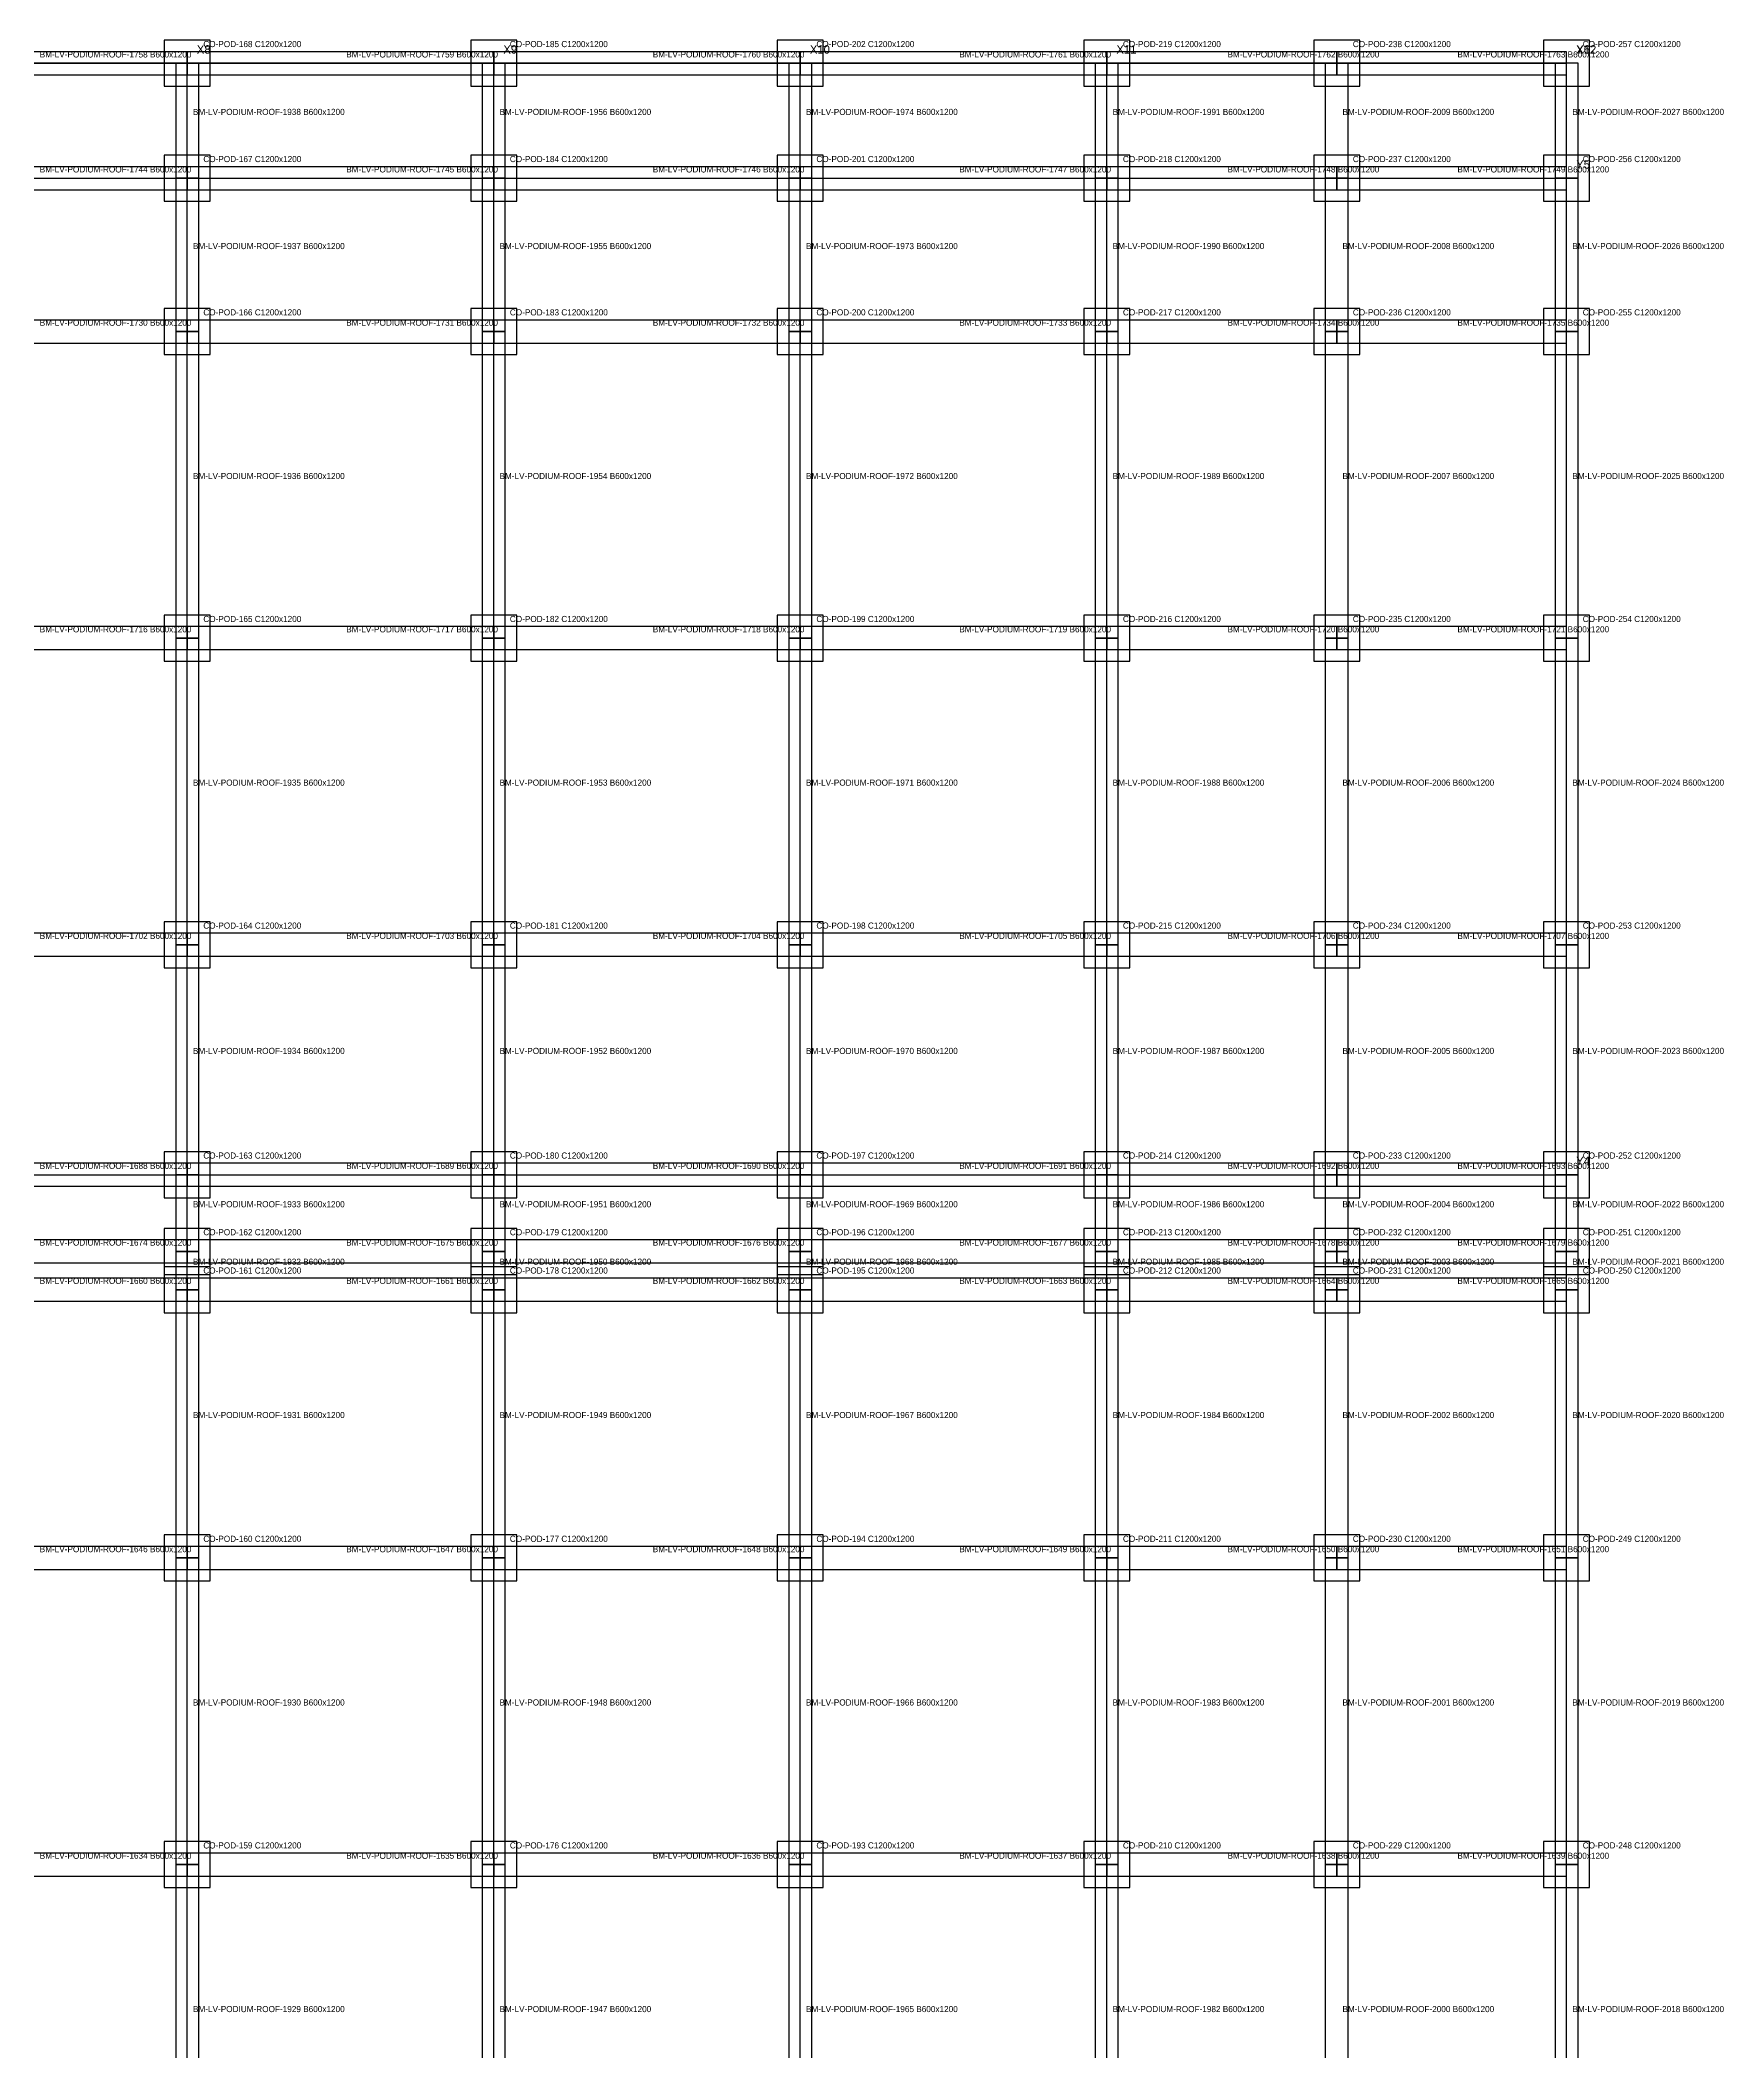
# Model space of a CAD drawing. Header units: millimetres. Extents: x -600 to 227101, y -254450 to 109948.
# Drawn here: x 183164 to 227101, y -76884 to -24400 of the extents above; entities that cross this region are included whole.
import ezdxf

# ---------------------------------------------------------------- set-up
doc = ezdxf.new("R2010")
doc.units = ezdxf.units.MM
for name, color, linetype in [('LV-PODIUM-ROOF_BEAM', 5, 'Continuous'), ('LV-PODIUM-ROOF_COLUMN', 1, 'Continuous'), ('LV-PODIUM-ROOF_GRID', 8, 'Continuous'), ('LV-PODIUM-ROOF_SLAB', 7, 'Continuous'), ('TEXT', 7, 'Continuous')]:
    doc.layers.add(name, color=color, linetype=linetype)

msp = doc.modelspace()

# ---------------------------------------------------------------- linework, layer by layer
at = {"layer": 'LV-PODIUM-ROOF_BEAM'}
for points in [[(179000, -24700), (179000, -25300), (187000, -25300), (187000, -24700), (179000, -24700)], [(186700, -28000), (187300, -28000), (187300, -25000), (186700, -25000), (186700, -28000)], [(187000, -24700), (187000, -25300), (195000, -25300), (195000, -24700), (187000, -24700)], [(194700, -28000), (195300, -28000), (195300, -25000), (194700, -25000), (194700, -28000)], [(195000, -24700), (195000, -25300), (203000, -25300), (203000, -24700), (195000, -24700)], [(202700, -28000), (203300, -28000), (203300, -25000), (202700, -25000), (202700, -28000)], [(203000, -24700), (203000, -25300), (211000, -25300), (211000, -24700), (203000, -24700)], [(210700, -28000), (211300, -28000), (211300, -25000), (210700, -25000), (210700, -28000)], [(211000, -24700), (211000, -25300), (217000, -25300), (217000, -24700), (211000, -24700)], [(216700, -28000), (217300, -28000), (217300, -25000), (216700, -25000), (216700, -28000)], [(217000, -24700), (217000, -25300), (223000, -25300), (223000, -24700), (217000, -24700)], [(222700, -28000), (223300, -28000), (223300, -25000), (222700, -25000), (222700, -28000)], [(179000, -27700), (179000, -28300), (187000, -28300), (187000, -27700), (179000, -27700)], [(187000, -27700), (187000, -28300), (195000, -28300), (195000, -27700), (187000, -27700)], [(195000, -27700), (195000, -28300), (203000, -28300), (203000, -27700), (195000, -27700)], [(203000, -27700), (203000, -28300), (211000, -28300), (211000, -27700), (203000, -27700)], [(211000, -27700), (211000, -28300), (217000, -28300), (217000, -27700), (211000, -27700)], [(217000, -27700), (217000, -28300), (223000, -28300), (223000, -27700), (217000, -27700)], [(186700, -32000), (187300, -32000), (187300, -28000), (186700, -28000), (186700, -32000)], [(194700, -32000), (195300, -32000), (195300, -28000), (194700, -28000), (194700, -32000)], [(202700, -32000), (203300, -32000), (203300, -28000), (202700, -28000), (202700, -32000)], [(210700, -32000), (211300, -32000), (211300, -28000), (210700, -28000), (210700, -32000)], [(216700, -32000), (217300, -32000), (217300, -28000), (216700, -28000), (216700, -32000)], [(222700, -32000), (223300, -32000), (223300, -28000), (222700, -28000), (222700, -32000)], [(179000, -31700), (179000, -32300), (187000, -32300), (187000, -31700), (179000, -31700)], [(186700, -40000), (187300, -40000), (187300, -32000), (186700, -32000), (186700, -40000)], [(187000, -31700), (187000, -32300), (195000, -32300), (195000, -31700), (187000, -31700)], [(194700, -40000), (195300, -40000), (195300, -32000), (194700, -32000), (194700, -40000)], [(195000, -31700), (195000, -32300), (203000, -32300), (203000, -31700), (195000, -31700)], [(202700, -40000), (203300, -40000), (203300, -32000), (202700, -32000), (202700, -40000)], [(203000, -31700), (203000, -32300), (211000, -32300), (211000, -31700), (203000, -31700)], [(210700, -40000), (211300, -40000), (211300, -32000), (210700, -32000), (210700, -40000)], [(211000, -31700), (211000, -32300), (217000, -32300), (217000, -31700), (211000, -31700)], [(216700, -40000), (217300, -40000), (217300, -32000), (216700, -32000), (216700, -40000)], [(217000, -31700), (217000, -32300), (223000, -32300), (223000, -31700), (217000, -31700)], [(222700, -40000), (223300, -40000), (223300, -32000), (222700, -32000), (222700, -40000)], [(179000, -39700), (179000, -40300), (187000, -40300), (187000, -39700), (179000, -39700)], [(187000, -39700), (187000, -40300), (195000, -40300), (195000, -39700), (187000, -39700)], [(195000, -39700), (195000, -40300), (203000, -40300), (203000, -39700), (195000, -39700)], [(203000, -39700), (203000, -40300), (211000, -40300), (211000, -39700), (203000, -39700)], [(211000, -39700), (211000, -40300), (217000, -40300), (217000, -39700), (211000, -39700)], [(217000, -39700), (217000, -40300), (223000, -40300), (223000, -39700), (217000, -39700)], [(186700, -48000), (187300, -48000), (187300, -40000), (186700, -40000), (186700, -48000)], [(194700, -48000), (195300, -48000), (195300, -40000), (194700, -40000), (194700, -48000)], [(202700, -48000), (203300, -48000), (203300, -40000), (202700, -40000), (202700, -48000)], [(210700, -48000), (211300, -48000), (211300, -40000), (210700, -40000), (210700, -48000)], [(216700, -48000), (217300, -48000), (217300, -40000), (216700, -40000), (216700, -48000)], [(222700, -48000), (223300, -48000), (223300, -40000), (222700, -40000), (222700, -48000)], [(179000, -47700), (179000, -48300), (187000, -48300), (187000, -47700), (179000, -47700)], [(187000, -47700), (187000, -48300), (195000, -48300), (195000, -47700), (187000, -47700)], [(195000, -47700), (195000, -48300), (203000, -48300), (203000, -47700), (195000, -47700)], [(203000, -47700), (203000, -48300), (211000, -48300), (211000, -47700), (203000, -47700)], [(211000, -47700), (211000, -48300), (217000, -48300), (217000, -47700), (211000, -47700)], [(217000, -47700), (217000, -48300), (223000, -48300), (223000, -47700), (217000, -47700)], [(186700, -54000), (187300, -54000), (187300, -48000), (186700, -48000), (186700, -54000)], [(194700, -54000), (195300, -54000), (195300, -48000), (194700, -48000), (194700, -54000)], [(202700, -54000), (203300, -54000), (203300, -48000), (202700, -48000), (202700, -54000)], [(210700, -54000), (211300, -54000), (211300, -48000), (210700, -48000), (210700, -54000)], [(216700, -54000), (217300, -54000), (217300, -48000), (216700, -48000), (216700, -54000)], [(222700, -54000), (223300, -54000), (223300, -48000), (222700, -48000), (222700, -54000)], [(179000, -53700), (179000, -54300), (187000, -54300), (187000, -53700), (179000, -53700)], [(186700, -56000), (187300, -56000), (187300, -54000), (186700, -54000), (186700, -56000)], [(187000, -53700), (187000, -54300), (195000, -54300), (195000, -53700), (187000, -53700)], [(194700, -56000), (195300, -56000), (195300, -54000), (194700, -54000), (194700, -56000)], [(195000, -53700), (195000, -54300), (203000, -54300), (203000, -53700), (195000, -53700)], [(202700, -56000), (203300, -56000), (203300, -54000), (202700, -54000), (202700, -56000)], [(203000, -53700), (203000, -54300), (211000, -54300), (211000, -53700), (203000, -53700)], [(210700, -56000), (211300, -56000), (211300, -54000), (210700, -54000), (210700, -56000)], [(211000, -53700), (211000, -54300), (217000, -54300), (217000, -53700), (211000, -53700)], [(216700, -56000), (217300, -56000), (217300, -54000), (216700, -54000), (216700, -56000)], [(217000, -53700), (217000, -54300), (223000, -54300), (223000, -53700), (217000, -53700)], [(222700, -56000), (223300, -56000), (223300, -54000), (222700, -54000), (222700, -56000)], [(179000, -55700), (179000, -56300), (187000, -56300), (187000, -55700), (179000, -55700)], [(186700, -57000), (187300, -57000), (187300, -56000), (186700, -56000), (186700, -57000)], [(187000, -55700), (187000, -56300), (195000, -56300), (195000, -55700), (187000, -55700)], [(194700, -57000), (195300, -57000), (195300, -56000), (194700, -56000), (194700, -57000)], [(195000, -55700), (195000, -56300), (203000, -56300), (203000, -55700), (195000, -55700)], [(202700, -57000), (203300, -57000), (203300, -56000), (202700, -56000), (202700, -57000)], [(203000, -55700), (203000, -56300), (211000, -56300), (211000, -55700), (203000, -55700)], [(210700, -57000), (211300, -57000), (211300, -56000), (210700, -56000), (210700, -57000)], [(211000, -55700), (211000, -56300), (217000, -56300), (217000, -55700), (211000, -55700)], [(216700, -57000), (217300, -57000), (217300, -56000), (216700, -56000), (216700, -57000)], [(217000, -55700), (217000, -56300), (223000, -56300), (223000, -55700), (217000, -55700)], [(222700, -57000), (223300, -57000), (223300, -56000), (222700, -56000), (222700, -57000)], [(179000, -56700), (179000, -57300), (187000, -57300), (187000, -56700), (179000, -56700)], [(186700, -64000), (187300, -64000), (187300, -57000), (186700, -57000), (186700, -64000)], [(187000, -56700), (187000, -57300), (195000, -57300), (195000, -56700), (187000, -56700)], [(194700, -64000), (195300, -64000), (195300, -57000), (194700, -57000), (194700, -64000)], [(195000, -56700), (195000, -57300), (203000, -57300), (203000, -56700), (195000, -56700)], [(202700, -64000), (203300, -64000), (203300, -57000), (202700, -57000), (202700, -64000)], [(203000, -56700), (203000, -57300), (211000, -57300), (211000, -56700), (203000, -56700)], [(210700, -64000), (211300, -64000), (211300, -57000), (210700, -57000), (210700, -64000)], [(211000, -56700), (211000, -57300), (217000, -57300), (217000, -56700), (211000, -56700)], [(216700, -64000), (217300, -64000), (217300, -57000), (216700, -57000), (216700, -64000)], [(217000, -56700), (217000, -57300), (223000, -57300), (223000, -56700), (217000, -56700)], [(222700, -64000), (223300, -64000), (223300, -57000), (222700, -57000), (222700, -64000)], [(179000, -63700), (179000, -64300), (187000, -64300), (187000, -63700), (179000, -63700)], [(186700, -72000), (187300, -72000), (187300, -64000), (186700, -64000), (186700, -72000)], [(187000, -63700), (187000, -64300), (195000, -64300), (195000, -63700), (187000, -63700)], [(194700, -72000), (195300, -72000), (195300, -64000), (194700, -64000), (194700, -72000)], [(195000, -63700), (195000, -64300), (203000, -64300), (203000, -63700), (195000, -63700)], [(202700, -72000), (203300, -72000), (203300, -64000), (202700, -64000), (202700, -72000)], [(203000, -63700), (203000, -64300), (211000, -64300), (211000, -63700), (203000, -63700)], [(210700, -72000), (211300, -72000), (211300, -64000), (210700, -64000), (210700, -72000)], [(211000, -63700), (211000, -64300), (217000, -64300), (217000, -63700), (211000, -63700)], [(216700, -72000), (217300, -72000), (217300, -64000), (216700, -64000), (216700, -72000)], [(217000, -63700), (217000, -64300), (223000, -64300), (223000, -63700), (217000, -63700)], [(222700, -72000), (223300, -72000), (223300, -64000), (222700, -64000), (222700, -72000)], [(179000, -71700), (179000, -72300), (187000, -72300), (187000, -71700), (179000, -71700)], [(187000, -71700), (187000, -72300), (195000, -72300), (195000, -71700), (187000, -71700)], [(195000, -71700), (195000, -72300), (203000, -72300), (203000, -71700), (195000, -71700)], [(203000, -71700), (203000, -72300), (211000, -72300), (211000, -71700), (203000, -71700)], [(211000, -71700), (211000, -72300), (217000, -72300), (217000, -71700), (211000, -71700)], [(217000, -71700), (217000, -72300), (223000, -72300), (223000, -71700), (217000, -71700)], [(186700, -80000), (187300, -80000), (187300, -72000), (186700, -72000), (186700, -80000)], [(194700, -80000), (195300, -80000), (195300, -72000), (194700, -72000), (194700, -80000)], [(202700, -80000), (203300, -80000), (203300, -72000), (202700, -72000), (202700, -80000)], [(210700, -80000), (211300, -80000), (211300, -72000), (210700, -72000), (210700, -80000)], [(216700, -80000), (217300, -80000), (217300, -72000), (216700, -72000), (216700, -80000)], [(222700, -80000), (223300, -80000), (223300, -72000), (222700, -72000), (222700, -80000)]]:
    msp.add_lwpolyline(points, close=True, dxfattribs=at)
at = {"layer": 'LV-PODIUM-ROOF_COLUMN'}
for points in [[(186400, -25600), (187600, -25600), (187600, -24400), (186400, -24400), (186400, -25600)], [(194400, -25600), (195600, -25600), (195600, -24400), (194400, -24400), (194400, -25600)], [(202400, -25600), (203600, -25600), (203600, -24400), (202400, -24400), (202400, -25600)], [(210400, -25600), (211600, -25600), (211600, -24400), (210400, -24400), (210400, -25600)], [(216400, -25600), (217600, -25600), (217600, -24400), (216400, -24400), (216400, -25600)], [(222400, -25600), (223600, -25600), (223600, -24400), (222400, -24400), (222400, -25600)], [(186400, -28600), (187600, -28600), (187600, -27400), (186400, -27400), (186400, -28600)], [(194400, -28600), (195600, -28600), (195600, -27400), (194400, -27400), (194400, -28600)], [(202400, -28600), (203600, -28600), (203600, -27400), (202400, -27400), (202400, -28600)], [(210400, -28600), (211600, -28600), (211600, -27400), (210400, -27400), (210400, -28600)], [(216400, -28600), (217600, -28600), (217600, -27400), (216400, -27400), (216400, -28600)], [(222400, -28600), (223600, -28600), (223600, -27400), (222400, -27400), (222400, -28600)], [(186400, -32600), (187600, -32600), (187600, -31400), (186400, -31400), (186400, -32600)], [(194400, -32600), (195600, -32600), (195600, -31400), (194400, -31400), (194400, -32600)], [(202400, -32600), (203600, -32600), (203600, -31400), (202400, -31400), (202400, -32600)], [(210400, -32600), (211600, -32600), (211600, -31400), (210400, -31400), (210400, -32600)], [(216400, -32600), (217600, -32600), (217600, -31400), (216400, -31400), (216400, -32600)], [(222400, -32600), (223600, -32600), (223600, -31400), (222400, -31400), (222400, -32600)], [(186400, -40600), (187600, -40600), (187600, -39400), (186400, -39400), (186400, -40600)], [(194400, -40600), (195600, -40600), (195600, -39400), (194400, -39400), (194400, -40600)], [(202400, -40600), (203600, -40600), (203600, -39400), (202400, -39400), (202400, -40600)], [(210400, -40600), (211600, -40600), (211600, -39400), (210400, -39400), (210400, -40600)], [(216400, -40600), (217600, -40600), (217600, -39400), (216400, -39400), (216400, -40600)], [(222400, -40600), (223600, -40600), (223600, -39400), (222400, -39400), (222400, -40600)], [(186400, -48600), (187600, -48600), (187600, -47400), (186400, -47400), (186400, -48600)], [(194400, -48600), (195600, -48600), (195600, -47400), (194400, -47400), (194400, -48600)], [(202400, -48600), (203600, -48600), (203600, -47400), (202400, -47400), (202400, -48600)], [(210400, -48600), (211600, -48600), (211600, -47400), (210400, -47400), (210400, -48600)], [(216400, -48600), (217600, -48600), (217600, -47400), (216400, -47400), (216400, -48600)], [(222400, -48600), (223600, -48600), (223600, -47400), (222400, -47400), (222400, -48600)], [(186400, -54600), (187600, -54600), (187600, -53400), (186400, -53400), (186400, -54600)], [(194400, -54600), (195600, -54600), (195600, -53400), (194400, -53400), (194400, -54600)], [(202400, -54600), (203600, -54600), (203600, -53400), (202400, -53400), (202400, -54600)], [(210400, -54600), (211600, -54600), (211600, -53400), (210400, -53400), (210400, -54600)], [(216400, -54600), (217600, -54600), (217600, -53400), (216400, -53400), (216400, -54600)], [(222400, -54600), (223600, -54600), (223600, -53400), (222400, -53400), (222400, -54600)], [(186400, -56600), (187600, -56600), (187600, -55400), (186400, -55400), (186400, -56600)], [(194400, -56600), (195600, -56600), (195600, -55400), (194400, -55400), (194400, -56600)], [(202400, -56600), (203600, -56600), (203600, -55400), (202400, -55400), (202400, -56600)], [(210400, -56600), (211600, -56600), (211600, -55400), (210400, -55400), (210400, -56600)], [(216400, -56600), (217600, -56600), (217600, -55400), (216400, -55400), (216400, -56600)], [(222400, -56600), (223600, -56600), (223600, -55400), (222400, -55400), (222400, -56600)], [(186400, -57600), (187600, -57600), (187600, -56400), (186400, -56400), (186400, -57600)], [(194400, -57600), (195600, -57600), (195600, -56400), (194400, -56400), (194400, -57600)], [(202400, -57600), (203600, -57600), (203600, -56400), (202400, -56400), (202400, -57600)], [(210400, -57600), (211600, -57600), (211600, -56400), (210400, -56400), (210400, -57600)], [(216400, -57600), (217600, -57600), (217600, -56400), (216400, -56400), (216400, -57600)], [(222400, -57600), (223600, -57600), (223600, -56400), (222400, -56400), (222400, -57600)], [(186400, -64600), (187600, -64600), (187600, -63400), (186400, -63400), (186400, -64600)], [(194400, -64600), (195600, -64600), (195600, -63400), (194400, -63400), (194400, -64600)], [(202400, -64600), (203600, -64600), (203600, -63400), (202400, -63400), (202400, -64600)], [(210400, -64600), (211600, -64600), (211600, -63400), (210400, -63400), (210400, -64600)], [(216400, -64600), (217600, -64600), (217600, -63400), (216400, -63400), (216400, -64600)], [(222400, -64600), (223600, -64600), (223600, -63400), (222400, -63400), (222400, -64600)], [(186400, -72600), (187600, -72600), (187600, -71400), (186400, -71400), (186400, -72600)], [(194400, -72600), (195600, -72600), (195600, -71400), (194400, -71400), (194400, -72600)], [(202400, -72600), (203600, -72600), (203600, -71400), (202400, -71400), (202400, -72600)], [(210400, -72600), (211600, -72600), (211600, -71400), (210400, -71400), (210400, -72600)], [(216400, -72600), (217600, -72600), (217600, -71400), (216400, -71400), (216400, -72600)], [(222400, -72600), (223600, -72600), (223600, -71400), (222400, -71400), (222400, -72600)]]:
    msp.add_lwpolyline(points, close=True, dxfattribs=at)
at = {"layer": 'LV-PODIUM-ROOF_GRID'}
for points in [[(119000, -25000), (223000, -25000)], [(187000, -127000), (187000, -25000)], [(195000, -127000), (195000, -25000)], [(203000, -127000), (203000, -25000)], [(211000, -127000), (211000, -25000)], [(223000, -127000), (223000, -25000)], [(119000, -28000), (223000, -28000)], [(119000, -54000), (223000, -54000)]]:
    msp.add_lwpolyline(points, dxfattribs=at)
at = {"layer": 'LV-PODIUM-ROOF_SLAB'}
msp.add_lwpolyline([(119000, -127000), (223000, -127000), (223000, -25000), (119000, -25000), (119000, -127000)], close=True, dxfattribs=at)

# ---------------------------------------------------------------- texts
at = {"layer": 'TEXT'}
for s, height, p in [('X8', 220, (187250, -24750)), ('CO-POD-168 C1200x1200', 160, (187420, -24580)), ('X9', 220, (195250, -24750)), ('CO-POD-185 C1200x1200', 160, (195420, -24580)), ('X10', 220, (203250, -24750)), ('CO-POD-202 C1200x1200', 160, (203420, -24580)), ('X11', 220, (211250, -24750)), ('CO-POD-219 C1200x1200', 160, (211420, -24580)), ('CO-POD-238 C1200x1200', 160, (217420, -24580)), ('Y6', 220, (223250, -24750)), ('X12', 220, (223250, -24750)), ('CO-POD-257 C1200x1200', 160, (223420, -24580)), ('BM-LV-PODIUM-ROOF-1758 B600x1200', 160, (183150, -24850)), ('BM-LV-PODIUM-ROOF-1759 B600x1200', 160, (191150, -24850)), ('BM-LV-PODIUM-ROOF-1760 B600x1200', 160, (199150, -24850)), ('BM-LV-PODIUM-ROOF-1761 B600x1200', 160, (207150, -24850)), ('BM-LV-PODIUM-ROOF-1762 B600x1200', 160, (214150, -24850)), ('BM-LV-PODIUM-ROOF-1763 B600x1200', 160, (220150, -24850)), ('BM-LV-PODIUM-ROOF-1938 B600x1200', 160, (187150, -26350)), ('BM-LV-PODIUM-ROOF-1956 B600x1200', 160, (195150, -26350)), ('BM-LV-PODIUM-ROOF-1974 B600x1200', 160, (203150, -26350)), ('BM-LV-PODIUM-ROOF-1991 B600x1200', 160, (211150, -26350)), ('BM-LV-PODIUM-ROOF-2009 B600x1200', 160, (217150, -26350)), ('BM-LV-PODIUM-ROOF-2027 B600x1200', 160, (223150, -26350)), ('BM-LV-PODIUM-ROOF-1744 B600x1200', 160, (183150, -27850)), ('CO-POD-167 C1200x1200', 160, (187420, -27580)), ('BM-LV-PODIUM-ROOF-1745 B600x1200', 160, (191150, -27850)), ('CO-POD-184 C1200x1200', 160, (195420, -27580)), ('BM-LV-PODIUM-ROOF-1746 B600x1200', 160, (199150, -27850)), ('CO-POD-201 C1200x1200', 160, (203420, -27580)), ('BM-LV-PODIUM-ROOF-1747 B600x1200', 160, (207150, -27850)), ('CO-POD-218 C1200x1200', 160, (211420, -27580)), ('BM-LV-PODIUM-ROOF-1748 B600x1200', 160, (214150, -27850)), ('CO-POD-237 C1200x1200', 160, (217420, -27580)), ('BM-LV-PODIUM-ROOF-1749 B600x1200', 160, (220150, -27850)), ('Y5', 220, (223250, -27750)), ('CO-POD-256 C1200x1200', 160, (223420, -27580)), ('BM-LV-PODIUM-ROOF-1937 B600x1200', 160, (187150, -29850)), ('BM-LV-PODIUM-ROOF-1955 B600x1200', 160, (195150, -29850)), ('BM-LV-PODIUM-ROOF-1973 B600x1200', 160, (203150, -29850)), ('BM-LV-PODIUM-ROOF-1990 B600x1200', 160, (211150, -29850)), ('BM-LV-PODIUM-ROOF-2008 B600x1200', 160, (217150, -29850)), ('BM-LV-PODIUM-ROOF-2026 B600x1200', 160, (223150, -29850)), ('CO-POD-166 C1200x1200', 160, (187420, -31580)), ('CO-POD-183 C1200x1200', 160, (195420, -31580)), ('CO-POD-200 C1200x1200', 160, (203420, -31580)), ('CO-POD-217 C1200x1200', 160, (211420, -31580)), ('CO-POD-236 C1200x1200', 160, (217420, -31580)), ('CO-POD-255 C1200x1200', 160, (223420, -31580)), ('BM-LV-PODIUM-ROOF-1730 B600x1200', 160, (183150, -31850)), ('BM-LV-PODIUM-ROOF-1731 B600x1200', 160, (191150, -31850)), ('BM-LV-PODIUM-ROOF-1732 B600x1200', 160, (199150, -31850)), ('BM-LV-PODIUM-ROOF-1733 B600x1200', 160, (207150, -31850)), ('BM-LV-PODIUM-ROOF-1734 B600x1200', 160, (214150, -31850)), ('BM-LV-PODIUM-ROOF-1735 B600x1200', 160, (220150, -31850)), ('BM-LV-PODIUM-ROOF-1936 B600x1200', 160, (187150, -35850)), ('BM-LV-PODIUM-ROOF-1954 B600x1200', 160, (195150, -35850)), ('BM-LV-PODIUM-ROOF-1972 B600x1200', 160, (203150, -35850)), ('BM-LV-PODIUM-ROOF-1989 B600x1200', 160, (211150, -35850)), ('BM-LV-PODIUM-ROOF-2007 B600x1200', 160, (217150, -35850)), ('BM-LV-PODIUM-ROOF-2025 B600x1200', 160, (223150, -35850)), ('BM-LV-PODIUM-ROOF-1716 B600x1200', 160, (183150, -39850)), ('CO-POD-165 C1200x1200', 160, (187420, -39580)), ('BM-LV-PODIUM-ROOF-1717 B600x1200', 160, (191150, -39850)), ('CO-POD-182 C1200x1200', 160, (195420, -39580)), ('BM-LV-PODIUM-ROOF-1718 B600x1200', 160, (199150, -39850)), ('CO-POD-199 C1200x1200', 160, (203420, -39580)), ('BM-LV-PODIUM-ROOF-1719 B600x1200', 160, (207150, -39850)), ('CO-POD-216 C1200x1200', 160, (211420, -39580)), ('BM-LV-PODIUM-ROOF-1720 B600x1200', 160, (214150, -39850)), ('CO-POD-235 C1200x1200', 160, (217420, -39580)), ('BM-LV-PODIUM-ROOF-1721 B600x1200', 160, (220150, -39850)), ('CO-POD-254 C1200x1200', 160, (223420, -39580)), ('BM-LV-PODIUM-ROOF-1935 B600x1200', 160, (187150, -43850)), ('BM-LV-PODIUM-ROOF-1953 B600x1200', 160, (195150, -43850)), ('BM-LV-PODIUM-ROOF-1971 B600x1200', 160, (203150, -43850)), ('BM-LV-PODIUM-ROOF-1988 B600x1200', 160, (211150, -43850)), ('BM-LV-PODIUM-ROOF-2006 B600x1200', 160, (217150, -43850)), ('BM-LV-PODIUM-ROOF-2024 B600x1200', 160, (223150, -43850)), ('BM-LV-PODIUM-ROOF-1702 B600x1200', 160, (183150, -47850)), ('CO-POD-164 C1200x1200', 160, (187420, -47580)), ('BM-LV-PODIUM-ROOF-1703 B600x1200', 160, (191150, -47850)), ('CO-POD-181 C1200x1200', 160, (195420, -47580)), ('BM-LV-PODIUM-ROOF-1704 B600x1200', 160, (199150, -47850)), ('CO-POD-198 C1200x1200', 160, (203420, -47580)), ('BM-LV-PODIUM-ROOF-1705 B600x1200', 160, (207150, -47850)), ('CO-POD-215 C1200x1200', 160, (211420, -47580)), ('BM-LV-PODIUM-ROOF-1706 B600x1200', 160, (214150, -47850)), ('CO-POD-234 C1200x1200', 160, (217420, -47580)), ('BM-LV-PODIUM-ROOF-1707 B600x1200', 160, (220150, -47850)), ('CO-POD-253 C1200x1200', 160, (223420, -47580)), ('BM-LV-PODIUM-ROOF-1934 B600x1200', 160, (187150, -50850)), ('BM-LV-PODIUM-ROOF-1952 B600x1200', 160, (195150, -50850)), ('BM-LV-PODIUM-ROOF-1970 B600x1200', 160, (203150, -50850)), ('BM-LV-PODIUM-ROOF-1987 B600x1200', 160, (211150, -50850)), ('BM-LV-PODIUM-ROOF-2005 B600x1200', 160, (217150, -50850)), ('BM-LV-PODIUM-ROOF-2023 B600x1200', 160, (223150, -50850)), ('CO-POD-163 C1200x1200', 160, (187420, -53580)), ('CO-POD-180 C1200x1200', 160, (195420, -53580)), ('CO-POD-197 C1200x1200', 160, (203420, -53580)), ('CO-POD-214 C1200x1200', 160, (211420, -53580)), ('CO-POD-233 C1200x1200', 160, (217420, -53580)), ('Y4', 220, (223250, -53750)), ('CO-POD-252 C1200x1200', 160, (223420, -53580)), ('BM-LV-PODIUM-ROOF-1688 B600x1200', 160, (183150, -53850)), ('BM-LV-PODIUM-ROOF-1689 B600x1200', 160, (191150, -53850)), ('BM-LV-PODIUM-ROOF-1690 B600x1200', 160, (199150, -53850)), ('BM-LV-PODIUM-ROOF-1691 B600x1200', 160, (207150, -53850)), ('BM-LV-PODIUM-ROOF-1692 B600x1200', 160, (214150, -53850)), ('BM-LV-PODIUM-ROOF-1693 B600x1200', 160, (220150, -53850)), ('BM-LV-PODIUM-ROOF-1933 B600x1200', 160, (187150, -54850)), ('BM-LV-PODIUM-ROOF-1951 B600x1200', 160, (195150, -54850)), ('BM-LV-PODIUM-ROOF-1969 B600x1200', 160, (203150, -54850)), ('BM-LV-PODIUM-ROOF-1986 B600x1200', 160, (211150, -54850)), ('BM-LV-PODIUM-ROOF-2004 B600x1200', 160, (217150, -54850)), ('BM-LV-PODIUM-ROOF-2022 B600x1200', 160, (223150, -54850)), ('CO-POD-162 C1200x1200', 160, (187420, -55580)), ('CO-POD-179 C1200x1200', 160, (195420, -55580)), ('CO-POD-196 C1200x1200', 160, (203420, -55580)), ('CO-POD-213 C1200x1200', 160, (211420, -55580)), ('CO-POD-232 C1200x1200', 160, (217420, -55580)), ('CO-POD-251 C1200x1200', 160, (223420, -55580)), ('BM-LV-PODIUM-ROOF-1674 B600x1200', 160, (183150, -55850)), ('BM-LV-PODIUM-ROOF-1675 B600x1200', 160, (191150, -55850)), ('BM-LV-PODIUM-ROOF-1676 B600x1200', 160, (199150, -55850)), ('BM-LV-PODIUM-ROOF-1677 B600x1200', 160, (207150, -55850)), ('BM-LV-PODIUM-ROOF-1678 B600x1200', 160, (214150, -55850)), ('BM-LV-PODIUM-ROOF-1679 B600x1200', 160, (220150, -55850)), ('BM-LV-PODIUM-ROOF-1932 B600x1200', 160, (187150, -56350)), ('CO-POD-161 C1200x1200', 160, (187420, -56580)), ('BM-LV-PODIUM-ROOF-1950 B600x1200', 160, (195150, -56350)), ('CO-POD-178 C1200x1200', 160, (195420, -56580)), ('BM-LV-PODIUM-ROOF-1968 B600x1200', 160, (203150, -56350)), ('CO-POD-195 C1200x1200', 160, (203420, -56580)), ('BM-LV-PODIUM-ROOF-1985 B600x1200', 160, (211150, -56350)), ('CO-POD-212 C1200x1200', 160, (211420, -56580)), ('BM-LV-PODIUM-ROOF-2003 B600x1200', 160, (217150, -56350)), ('CO-POD-231 C1200x1200', 160, (217420, -56580)), ('BM-LV-PODIUM-ROOF-2021 B600x1200', 160, (223150, -56350)), ('CO-POD-250 C1200x1200', 160, (223420, -56580)), ('BM-LV-PODIUM-ROOF-1660 B600x1200', 160, (183150, -56850)), ('BM-LV-PODIUM-ROOF-1661 B600x1200', 160, (191150, -56850)), ('BM-LV-PODIUM-ROOF-1662 B600x1200', 160, (199150, -56850)), ('BM-LV-PODIUM-ROOF-1663 B600x1200', 160, (207150, -56850)), ('BM-LV-PODIUM-ROOF-1664 B600x1200', 160, (214150, -56850)), ('BM-LV-PODIUM-ROOF-1665 B600x1200', 160, (220150, -56850)), ('BM-LV-PODIUM-ROOF-1931 B600x1200', 160, (187150, -60350)), ('BM-LV-PODIUM-ROOF-1949 B600x1200', 160, (195150, -60350)), ('BM-LV-PODIUM-ROOF-1967 B600x1200', 160, (203150, -60350)), ('BM-LV-PODIUM-ROOF-1984 B600x1200', 160, (211150, -60350)), ('BM-LV-PODIUM-ROOF-2002 B600x1200', 160, (217150, -60350)), ('BM-LV-PODIUM-ROOF-2020 B600x1200', 160, (223150, -60350)), ('CO-POD-160 C1200x1200', 160, (187420, -63580)), ('CO-POD-177 C1200x1200', 160, (195420, -63580)), ('CO-POD-194 C1200x1200', 160, (203420, -63580)), ('CO-POD-211 C1200x1200', 160, (211420, -63580)), ('CO-POD-230 C1200x1200', 160, (217420, -63580)), ('CO-POD-249 C1200x1200', 160, (223420, -63580)), ('BM-LV-PODIUM-ROOF-1646 B600x1200', 160, (183150, -63850)), ('BM-LV-PODIUM-ROOF-1647 B600x1200', 160, (191150, -63850)), ('BM-LV-PODIUM-ROOF-1648 B600x1200', 160, (199150, -63850)), ('BM-LV-PODIUM-ROOF-1649 B600x1200', 160, (207150, -63850)), ('BM-LV-PODIUM-ROOF-1650 B600x1200', 160, (214150, -63850)), ('BM-LV-PODIUM-ROOF-1651 B600x1200', 160, (220150, -63850)), ('BM-LV-PODIUM-ROOF-1930 B600x1200', 160, (187150, -67850)), ('BM-LV-PODIUM-ROOF-1948 B600x1200', 160, (195150, -67850)), ('BM-LV-PODIUM-ROOF-1966 B600x1200', 160, (203150, -67850)), ('BM-LV-PODIUM-ROOF-1983 B600x1200', 160, (211150, -67850)), ('BM-LV-PODIUM-ROOF-2001 B600x1200', 160, (217150, -67850)), ('BM-LV-PODIUM-ROOF-2019 B600x1200', 160, (223150, -67850)), ('BM-LV-PODIUM-ROOF-1634 B600x1200', 160, (183150, -71850)), ('CO-POD-159 C1200x1200', 160, (187420, -71580)), ('BM-LV-PODIUM-ROOF-1635 B600x1200', 160, (191150, -71850)), ('CO-POD-176 C1200x1200', 160, (195420, -71580)), ('BM-LV-PODIUM-ROOF-1636 B600x1200', 160, (199150, -71850)), ('CO-POD-193 C1200x1200', 160, (203420, -71580)), ('BM-LV-PODIUM-ROOF-1637 B600x1200', 160, (207150, -71850)), ('CO-POD-210 C1200x1200', 160, (211420, -71580)), ('BM-LV-PODIUM-ROOF-1638 B600x1200', 160, (214150, -71850)), ('CO-POD-229 C1200x1200', 160, (217420, -71580)), ('BM-LV-PODIUM-ROOF-1639 B600x1200', 160, (220150, -71850)), ('CO-POD-248 C1200x1200', 160, (223420, -71580)), ('BM-LV-PODIUM-ROOF-1929 B600x1200', 160, (187150, -75850)), ('BM-LV-PODIUM-ROOF-1947 B600x1200', 160, (195150, -75850)), ('BM-LV-PODIUM-ROOF-1965 B600x1200', 160, (203150, -75850)), ('BM-LV-PODIUM-ROOF-1982 B600x1200', 160, (211150, -75850)), ('BM-LV-PODIUM-ROOF-2000 B600x1200', 160, (217150, -75850)), ('BM-LV-PODIUM-ROOF-2018 B600x1200', 160, (223150, -75850))]:
    msp.add_text(s, height=height, dxfattribs=at).set_placement(p)

doc.saveas('drawing.dxf')
